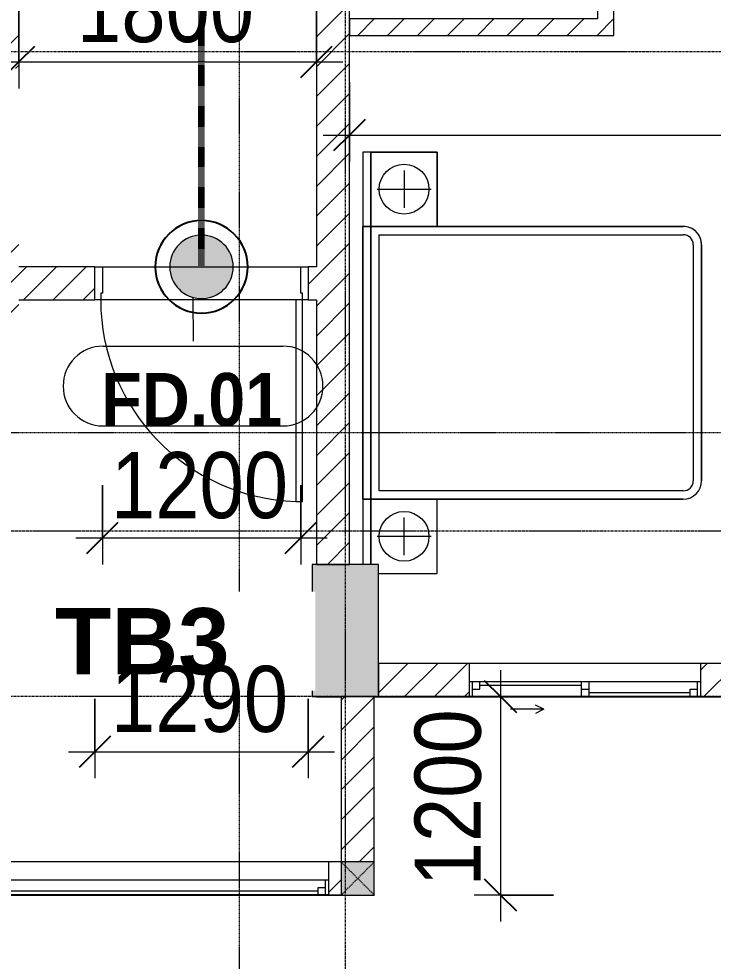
# Model space of a CAD drawing. Header units: millimetres. Extents: x 1591 to 239055, y -15958 to 83255.
# Drawn here: x 177457 to 181657, y 22937 to 28637 of the extents above; entities that cross this region are included whole.
import ezdxf

# ---------------------------------------------------------------- set-up
doc = ezdxf.new("R2010")
doc.units = ezdxf.units.MM
for name, pattern in [('1 NÉT CALL OUT', [6, 3, -3]), ('Dash', [6, 3, -3]), ('Dash Dot 3_16_', [7.9375, 4.7625, -1.5875, 0, -1.5875]), ('Grid Line', [22.225, 12.7, -3.175, 3.175, -3.175])]:
    doc.linetypes.add(name, pattern=pattern)
for name, color, linetype, lineweight in [('0-1', 250, 'Continuous', 5), ('A-ANNO-DIMS', 211, 'Continuous', 9), ('A-ANNO-DIMS-160', 211, 'Continuous', 9), ('A-ANNO-NOTE', 131, 'Continuous', 9), ('A-ANNO-NOTE-1', 131, 'Continuous', 25), ('A-DETL-3', 90, '1 NÉT CALL OUT', 100), ('A-DETL-GENF-2', 1, 'Continuous', 9), ('A-DOOR-3', 1, 'Continuous', 9), ('A-DOOR-FRAM-1', 1, 'Continuous', 9), ('A-DOOR-IDEN', 31, 'Continuous', 9), ('A-FLOR-1', 7, 'Continuous', 9), ('A-GLAZ', 151, 'Continuous', 9), ('A-WALL', 113, 'Continuous', 9), ('A-WALL-1', 253, 'Continuous', 18), ('A-WALL-3', 113, 'Continuous', 18), ('A-WALL-PATT-1', 10, 'Continuous', 9), ('A-WALL-PATT-2', 111, 'Continuous', 9), ('G-ANNO-SYMB-1', 111, 'Dash Dot 3_16_', 18), ('G-ANNO-TEXT-1', 7, 'Continuous', 9), ('I-FURN-1', 254, 'Continuous', 9), ('S-COLS', 52, 'Continuous', 9), ('S-COLS-1', 52, 'Continuous', 5), ('S-COLS-2', 250, 'Continuous', 18), ('S-COLS-5', 52, 'Continuous', 18), ('S-COLS-HDLN', 52, 'Dash', 9), ('S-GRID-1', 1, 'Grid Line', 9)]:
    doc.layers.add(name, color=color, linetype=linetype, lineweight=lineweight)
doc.styles.add('Arial_B_4', font='arialbd_0.ttf', dxfattribs={"height": 400})
doc.styles.add('Arial_B_5', font='arialbd_0.ttf', dxfattribs={"width": 0.9, "height": 320})
doc.styles.add('UTM Avo', font='UTM Avo.ttf', dxfattribs={"width": 0.9, "height": 400})
doc.dimstyles.new('1_Dim_chi_tiet_2_5', dxfattribs={"dimscale": 304.8, "dimtxt": 399.720379, "dimasz": 0.629921, "dimexe": 0.524934, "dimexo": 0.0625, "dimgap": 0.052493, "dimtad": 1, "dimdec": 0, "dimrnd": 5, "dimzin": 0, "dimdsep": 46, "dimtxsty": 'UTM Avo', "dimblk1": 'OBLIQUE', "dimblk2": 'OBLIQUE', "dimsah": 1, "dimcen": 0.09, "dimdle": 0.524934, "dimazin": 0, "dimtfac": 1, "dimtdec": 4, "dimtix": 1, "dimtmove": 0, "dimatfit": 3, "dimfxl": 1.049869, "dimfxlon": 1, "dimtvp": 1, "dimtolj": 1, "dimtzin": 0, "dimarcsym": 2})
doc.dimstyles.new('1_Dim_chi_tiet_2_5_1', dxfattribs={"dimscale": 304.8, "dimtxt": 399.720379, "dimasz": 0.629921, "dimexe": 0.524934, "dimexo": 0.0625, "dimgap": 0.052493, "dimtad": 1, "dimdec": 0, "dimrnd": 5, "dimzin": 0, "dimdsep": 46, "dimtxsty": 'UTM Avo', "dimblk1": 'OBLIQUE', "dimblk2": 'OBLIQUE', "dimsah": 1, "dimcen": 0.09, "dimdle": 0.524934, "dimazin": 0, "dimtfac": 1, "dimtdec": 4, "dimtix": 1, "dimtmove": 0, "dimatfit": 3, "dimfxl": 1.049869, "dimfxlon": 1, "dimtvp": 1, "dimtolj": 1, "dimtzin": 0, "dimarcsym": 2})
pattern_1 = [(45, (0, 0), (-90.50967, 90.50967), [])]
pattern_2 = [(45, (95879.7, 0), (-90.50967, 90.50967), [])]

# ---------------------------------------------------------------- blocks, each defined once
blk = doc.blocks.new('NCV_TKTC_KET CAU_rvt-1-TKCS_MB TẦNG 6-8')
at = {"layer": 'S-COLS-1'}
blk.add_hatch(color=256, dxfattribs=at).paths.add_polyline_path([(83752.6, 24536.9), (83752.6, 25336.9), (83352.6, 25336.9), (83352.6, 24536.9), (83518.2, 24536.9)])
at = {"layer": 'A-FLOR-1'}
for p, q in [((83377.6, 24535.2), (83527.6, 24535.2)), ((83727.2, 24535.2), (86277.6, 24535.2)), ((77102.6, 23335.3), (83727.6, 23335.3))]:
    blk.add_line(p, q, dxfattribs=at)
at = {"layer": 'S-COLS-2'}
for p, q in [((83752.6, 25336.9), (83352.6, 25336.9)), ((83352.6, 25336.9), (83352.6, 24536.9)), ((83752.6, 24536.9), (83752.6, 25336.9)), ((83352.6, 24536.9), (83752.6, 24536.9))]:
    blk.add_line(p, q, dxfattribs=at)
blk = doc.blocks.new('GIUONG NGU-2TAB-1600x2000 - GIUONG NGU-2TAB-1600x2000-V48-TKCS_MB TẦNG 6-8')
at = {"layer": 'I-FURN-1'}
for p, q in [((458.5, 0), (63.7, 0)), ((458.5, -50), (458.5, 0)), ((2108.2, 0), (458.5, 0)), ((458.5, 0), (458.5, -50)), ((458.5, 0), (2108.2, 0)), ((2108.2, -50), (2108.2, 0)), ((458.5, -50), (63.7, -50)), ((63.7, -50), (458.5, -50)), ((458.5, -50), (63.7, -50)), ((458.5, -450.3), (458.5, -50)), ((2108.2, -50), (458.5, -50)), ((458.5, -50), (458.5, -1938.9)), ((458.5, -50), (2108.2, -50)), ((458.5, -1938.9), (458.5, -50)), ((458.5, -450.3), (458.5, -50)), ((458.5, -50), (2108.2, -50)), ((2558.2, 0), (2108.2, 0)), ((2108.2, 0), (2108.2, -50)), ((2558.2, -50), (2108.2, -50)), ((2108.2, -50), (2108.2, -450.3)), ((2108.2, -1938.9), (2108.2, -50)), ((2108.2, -50), (2558.2, -50)), ((2108.2, -50), (2558.2, -50)), ((2108.2, -450.3), (2108.2, -50)), ((2108.2, -50), (2108.2, -1938.9)), ((2558.2, -50), (2558.2, 0)), ((2558.2, -450.3), (2558.2, -50)), ((2558.2, -50), (2558.2, -450.3)), ((8.5, -95), (8.5, -450.3)), ((8.5, -95), (8.5, -450.3)), ((233.5, -86.8), (233.5, -413.5)), ((508.5, -100), (2058.2, -100)), ((508.5, -1938.9), (508.5, -100)), ((2058.2, -100), (2058.2, -1938.9)), ((2333.2, -86.8), (2333.2, -413.5)), ((120.2, -250.2), (346.8, -250.2)), ((2446.5, -250.2), (2219.8, -250.2)), ((8.5, -450.3), (458.5, -450.3)), ((8.5, -450.3), (458.5, -450.3)), ((2108.2, -450.3), (2558.2, -450.3)), ((2558.2, -450.3), (2108.2, -450.3)), ((1997.1, -2000), (569.6, -2000)), ((569.6, -2050), (1997.1, -2050)), ((1997.1, -2050), (569.6, -2050))]:
    blk.add_line(p, q, dxfattribs=at)
for centre in [(233.5, -250.2), (2333.2, -250.2)]:
    blk.add_circle(centre, 150.7, dxfattribs=at)
for centre, radius, start, end in [((569.6, -1938.9), 111.1, 180, 270), ((569.6, -1938.9), 111.1, 180, 270), ((569.6, -1938.9), 61.1, 180, 270), ((1997.1, -1938.9), 111.1, 270, 360), ((1997.1, -1938.9), 61.1, 270, 0), ((1997.1, -1938.9), 111.1, 270, 0)]:
    blk.add_arc(centre, radius, start, end, dxfattribs=at)
blk = doc.blocks.new('NCV_TKTC_TANG 6 - 8_rvt-2-TKCS_MB TẦNG 6-8')
at = {"layer": 'A-WALL-PATT-1'}
h = blk.add_hatch(dxfattribs=at)
h.set_pattern_fill('FP_1', color=256, style=0, pattern_type=2)
h.set_pattern_definition(pattern_1)
h.paths.add_polyline_path([(85177.6, 28636.9), (85177.6, 28736.9), (85077.6, 28736.9), (85077.6, 28636.9), (85130.2, 28636.9)])
h.paths.add_polyline_path([(85130.2, 29536.9), (85177.6, 29536.9), (85177.6, 31036.9), (85077.6, 31036.9), (85077.6, 29536.9)])
h = blk.add_hatch(dxfattribs=at)
h.set_pattern_fill('FP_1', color=256, style=0, pattern_type=2)
h.set_pattern_definition(pattern_1)
h.paths.add_polyline_path([(83577.6, 28536.9), (85177.6, 28536.9), (85177.6, 28636.9), (83577.6, 28636.9)])
at = {"layer": 'A-WALL-1'}
for p, q in [((85077.6, 28736.9), (85077.6, 28636.9)), ((85177.6, 28636.9), (85177.6, 28736.9)), ((85077.6, 28636.9), (83577.6, 28636.9)), ((83577.6, 28636.9), (83577.6, 28536.9)), ((85177.6, 28536.9), (85177.6, 28636.9)), ((83577.6, 28536.9), (85177.6, 28536.9))]:
    blk.add_line(p, q, dxfattribs=at)
at = {"layer": 'I-FURN-1', "rotation": 90.00000000000077}
blk.add_blockref('GIUONG NGU-2TAB-1600x2000 - GIUONG NGU-2TAB-1600x2000-V48-TKCS_MB TẦNG 6-8', (83657.6, 25273.2), dxfattribs=at)
blk = doc.blocks.new('G1_SOF - BO TRU - 200x200-3056268-TKCS_MB TẦNG 6-8')
at = {"layer": 'S-COLS'}
blk.add_hatch(color=256, dxfattribs=at).paths.add_polyline_path([(100, -100), (100, 100), (-100, 100), (-100, -100)])
at = {"layer": 'S-COLS-5'}
for p, q in [((100, 100), (-100, 100)), ((-100, 100), (-100, -100)), ((100, -100), (100, 100)), ((-100, -100), (100, -100))]:
    blk.add_line(p, q, dxfattribs=at)
at = {"layer": 'S-COLS-HDLN'}
for p, q in [((100, 100), (-100, -100)), ((-100, 100), (100, -100))]:
    blk.add_line(p, q, dxfattribs=at)
blk = doc.blocks.new('1_FAMILY RVT - W01-WxH 1400x6000-587637-TKCS_MB TẦNG 6-8')
at = {"layer": 'A-GLAZ'}
for p, q in [((1398.4, 172.39), (1449.2, 197.79)), ((1398.4, 172.39), (1449.2, 146.99)), ((1398.4, 172.39), (1601.6, 172.39)), ((-3000, 96.19), (-3000, -103.81)), ((3000, 96.19), (-3000, 96.19)), ((-3000, 96.19), (-2936.5, 96.19)), ((-2980.95, 96.19), (-2980.95, 7.29)), ((-2936.5, 96.19), (-22.225, 96.19)), ((-2936.5, 96.19), (-2936.5, 51.74)), ((-2936.5, 73.965), (-22.225, 73.965)), ((-22.225, 7.29), (-22.225, 96.19)), ((-22.225, 96.19), (22.225, 96.19)), ((22.225, 96.19), (2980.95, 96.19)), ((22.225, 96.19), (22.225, 7.29)), ((2980.95, 96.19), (3000, 96.19)), ((2980.95, 96.19), (2980.95, 7.29)), ((3000, -103.81), (3000, 96.19)), ((-3000, 7.29), (-2980.95, 7.29)), ((-2936.5, 51.74), (-2980.95, 51.74)), ((-2980.95, 7.29), (-22.225, 7.29)), ((22.225, 51.74), (-22.225, 51.74)), ((-22.225, 7.29), (22.225, 7.29)), ((22.225, 29.515), (2936.5, 29.515)), ((22.225, 7.29), (2936.5, 7.29)), ((2936.5, 51.74), (2936.5, 7.29)), ((2980.95, 51.74), (2936.5, 51.74)), ((2936.5, 7.29), (3000, 7.29)), ((-3000, -103.81), (3000, -103.81))]:
    blk.add_line(p, q, dxfattribs=at)
blk = doc.blocks.new('1_FAMILY RVT - W01-WxH 1400x1400xmm-389822-TKCS_MB TẦNG 6-8')
at = {"layer": 'A-GLAZ'}
for p, q in [((248.4, 172.39), (299.2, 197.79)), ((248.4, 172.39), (299.2, 146.99)), ((248.4, 172.39), (451.6, 172.39)), ((-700, 96.19), (-700, -103.81)), ((700, 96.19), (-700, 96.19)), ((-700, 96.19), (-636.5, 96.19)), ((-680.95, 96.19), (-680.95, 7.29)), ((-636.5, 96.19), (-22.225, 96.19)), ((-636.5, 96.19), (-636.5, 51.74)), ((-636.5, 73.965), (-22.225, 73.965)), ((-22.225, 7.29), (-22.225, 96.19)), ((-22.225, 96.19), (22.225, 96.19)), ((22.225, 96.19), (680.95, 96.19)), ((22.225, 96.19), (22.225, 7.29)), ((680.95, 96.19), (700, 96.19)), ((680.95, 96.19), (680.95, 7.29)), ((700, -103.81), (700, 96.19)), ((-700, 7.29), (-680.95, 7.29)), ((-636.5, 51.74), (-680.95, 51.74)), ((-680.95, 7.29), (-22.225, 7.29)), ((22.225, 51.74), (-22.225, 51.74)), ((-22.225, 7.29), (22.225, 7.29)), ((22.225, 29.515), (636.5, 29.515)), ((22.225, 7.29), (636.5, 7.29)), ((636.5, 51.74), (636.5, 7.29)), ((680.95, 51.74), (636.5, 51.74)), ((636.5, 7.29), (700, 7.29)), ((-700, -103.81), (700, -103.81))]:
    blk.add_line(p, q, dxfattribs=at)
blk = doc.blocks.new('FD_01 - FD_01-1200x2200mm-1787918-TKCS_MB TẦNG 6-8')
at = {"layer": 'A-DETL-GENF-2'}
for p, q in [((610, -100), (570, -100)), ((570, -100), (570, -1320)), ((610, -1320), (610, -100)), ((570, -1320), (610, -1320))]:
    blk.add_line(p, q, dxfattribs=at)
blk.add_arc((610, -100), 1220, 180, 268.1211, dxfattribs=at)
at = {"layer": 'A-DOOR-FRAM-1'}
for p, q in [((-645, 100), (-600, 100)), ((-645, -100), (-645, 100)), ((-600, 100), (-600, -60)), ((600, 100), (645, 100)), ((600, -60), (600, 100)), ((645, 100), (645, -100)), ((-610, -100), (-645, -100)), ((-600, -60), (-610, -60)), ((-610, -60), (-610, -100)), ((610, -60), (600, -60)), ((610, -100), (610, -60)), ((645, -100), (610, -100))]:
    blk.add_line(p, q, dxfattribs=at)
blk = doc.blocks.new('HDNDCT_GHI CHÚ CỬA CHỐNG CHÁY EI60 - HDNDCT_GHI CHÚ CỬA CHỐNG CHÁY EI60-1614697-TKCS_MB TẦNG 6-8')
at = {"layer": 'A-ANNO-NOTE'}
h = blk.add_hatch(color=256, dxfattribs=at)
edge = h.paths.add_edge_path()
edge.add_arc((0, 0), 1.2, 0, 180)
edge.add_arc((0, 0), 1.2, 180, 360)
for radius, start, end in [(1.75, 360, 180), (1.2, 360, 180), (1.2, 180, 360)]:
    blk.add_arc((0, 0), radius, start, end, dxfattribs=at)
at = {"layer": 'A-ANNO-NOTE-1'}
for start, end in [(360, 180), (180, 360)]:
    blk.add_arc((0, 0), 1.75, start, end, dxfattribs=at)
blk = doc.blocks.new('DIMBLOCK67-TKCS_MB TẦNG 6-8')
at = {"layer": 'A-ANNO-DIMS-160'}
for p, q in [((177457.3, 28696.6), (177457.3, 28216.6)), ((177457.3, 28376.6), (177457.3, 28696.6)), ((179257.3, 28696.6), (179257.3, 28216.6)), ((179257.3, 28376.6), (179257.3, 28696.6)), ((177297.3, 28376.6), (179417.3, 28376.6))]:
    blk.add_line(p, q, dxfattribs=at)
at = {"layer": 'A-ANNO-DIMS-160', "lineweight": 25}
for p, q in [((177457.3, 28376.6), (177553.3, 28472.6)), ((179257.3, 28376.6), (179353.3, 28472.6)), ((177457.3, 28376.6), (177361.3, 28280.6)), ((179257.3, 28376.6), (179161.3, 28280.6))]:
    blk.add_line(p, q, dxfattribs=at)
at = {"layer": 'A-ANNO-DIMS-160', "color": 0, "insert": (177809.5, 28896.3), "char_height": 400, "width": 1314.636, "attachment_point": 1, "line_spacing_factor": 1.110334, "style": 'UTM Avo'}
blk.add_mtext('1800', dxfattribs=at)
blk = doc.blocks.new('_Oblique')
at = {"color": 0, "linetype": 'ByBlock', "lineweight": -2}
blk.add_line((-0.5, -0.5), (0.5, 0.5), dxfattribs=at)
blk = doc.blocks.new('DIMBLOCK116-TKCS_MB TẦNG 6-8')
at = {"layer": 'A-ANNO-DIMS-160'}
for p, q in [((179457.3, 28254.2), (179457.3, 27774.2)), ((179457.3, 27934.2), (179457.3, 28254.2)), ((187532.3, 28254.2), (187532.3, 27774.2)), ((187532.3, 27934.2), (187532.3, 28254.2)), ((179297.3, 27934.2), (187692.3, 27934.2))]:
    blk.add_line(p, q, dxfattribs=at)
at = {"layer": 'A-ANNO-DIMS-160', "lineweight": 25}
for p, q in [((179457.3, 27934.2), (179553.3, 28030.2)), ((187532.3, 27934.2), (187628.3, 28030.2)), ((179457.3, 27934.2), (179361.3, 27838.2)), ((187532.3, 27934.2), (187436.3, 27838.2))]:
    blk.add_line(p, q, dxfattribs=at)
at = {"layer": 'A-ANNO-DIMS-160', "color": 0, "insert": (182947, 28453.9), "char_height": 400, "width": 1314.636, "attachment_point": 1, "line_spacing_factor": 1.110334, "style": 'UTM Avo'}
blk.add_mtext('8075', dxfattribs=at)
blk = doc.blocks.new('DIMBLOCK172-TKCS_MB TẦNG 6-8')
at = {"layer": 'A-ANNO-DIMS-160'}
for p, q in [((177917.3, 24523.6), (177917.3, 24043.6)), ((177917.3, 24203.6), (177917.3, 24523.6)), ((179207.3, 24523.6), (179207.3, 24043.6)), ((179207.3, 24203.6), (179207.3, 24523.6)), ((177757.3, 24203.6), (179367.3, 24203.6))]:
    blk.add_line(p, q, dxfattribs=at)
at = {"layer": 'A-ANNO-DIMS-160', "lineweight": 25}
for p, q in [((177917.3, 24203.6), (178013.3, 24299.6)), ((179207.3, 24203.6), (179303.3, 24299.6)), ((177917.3, 24203.6), (177821.3, 24107.6)), ((179207.3, 24203.6), (179111.3, 24107.6))]:
    blk.add_line(p, q, dxfattribs=at)
at = {"layer": 'A-ANNO-DIMS-160', "color": 0, "insert": (178014.5, 24723.2), "char_height": 400, "width": 1314.636, "attachment_point": 1, "line_spacing_factor": 1.110334, "style": 'UTM Avo'}
blk.add_mtext('1290', dxfattribs=at)
blk = doc.blocks.new('DIMBLOCK219-TKCS_MB TẦNG 6-8')
at = {"layer": 'A-ANNO-DIMS-160'}
for p, q in [((177962.3, 25816.9), (177962.3, 25336.9)), ((177962.3, 25496.9), (177962.3, 25816.9)), ((179162.3, 25816.9), (179162.3, 25336.9)), ((179162.3, 25496.9), (179162.3, 25816.9)), ((177802.3, 25496.9), (179322.3, 25496.9))]:
    blk.add_line(p, q, dxfattribs=at)
at = {"layer": 'A-ANNO-DIMS-160', "lineweight": 25}
for p, q in [((177962.3, 25496.9), (178058.3, 25592.9)), ((179162.3, 25496.9), (179258.3, 25592.9)), ((177962.3, 25496.9), (177866.3, 25400.9)), ((179162.3, 25496.9), (179066.3, 25400.9))]:
    blk.add_line(p, q, dxfattribs=at)
at = {"layer": 'A-ANNO-DIMS-160', "color": 0, "insert": (178014.5, 26016.5), "char_height": 400, "width": 1314.636, "attachment_point": 1, "line_spacing_factor": 1.110334, "style": 'UTM Avo'}
blk.add_mtext('1200', dxfattribs=at)
blk = doc.blocks.new('STN_Door Tag - STN_Door Tag-1788670-TKCS_MB TẦNG 6-8')
at = {"layer": 'A-DOOR-IDEN'}
for p, q in [((-3.37, 1.495), (3.431, 1.495)), ((-3.37, -1.524), (3.431, -1.524))]:
    blk.add_line(p, q, dxfattribs=at)
for centre, start, end in [((-3.37, -0.015), 90, 270), ((3.431, -0.015), 270, 90)]:
    blk.add_arc(centre, 1.509, start, end, dxfattribs=at)
blk = doc.blocks.new('DIMBLOCK311-TKCS_MB TẦNG 6-8')
at = {"layer": 'A-ANNO-DIMS-160'}
for p, q in [((180370.9, 24696.9), (180370.9, 23176.9)), ((180690.9, 24536.9), (180210.9, 24536.9)), ((180370.9, 24536.9), (180690.9, 24536.9)), ((180690.9, 23336.9), (180210.9, 23336.9)), ((180370.9, 23336.9), (180690.9, 23336.9))]:
    blk.add_line(p, q, dxfattribs=at)
at = {"layer": 'A-ANNO-DIMS-160', "lineweight": 25}
for p, q in [((180370.9, 24536.9), (180274.9, 24632.9)), ((180370.9, 24536.9), (180466.9, 24440.9)), ((180370.9, 23336.9), (180274.9, 23432.9)), ((180370.9, 23336.9), (180466.9, 23240.9))]:
    blk.add_line(p, q, dxfattribs=at)
at = {"layer": 'A-ANNO-DIMS-160', "color": 0, "insert": (179851.3, 23389.2), "char_height": 400, "width": 1314.636, "attachment_point": 1, "rotation": 90, "line_spacing_factor": 1.110334, "style": 'UTM Avo'}
blk.add_mtext('1200', dxfattribs=at)

msp = doc.modelspace()

# ---------------------------------------------------------------- hatches: boundary and pattern name
at = {"layer": 'A-WALL-PATT-2'}
h = msp.add_hatch(dxfattribs=at)
h.set_pattern_fill('FP_1', color=256, style=0, pattern_type=2)
h.set_pattern_definition(pattern_2)
h.paths.add_polyline_path([(179397.9, 25336.9), (179457.3, 25336.9), (179457.3, 28836.9), (179257.3, 28836.9), (179257.3, 25336.9)])
h.paths.add_polyline_path([(179354.7, 29036.9), (179457.3, 29036.9), (179457.3, 32536.9), (179257.3, 32536.9), (179257.3, 29036.9)])
h = msp.add_hatch(dxfattribs=at)
h.set_pattern_fill('FP_1', color=256, style=0, pattern_type=2)
h.set_pattern_definition(pattern_2)
h.paths.add_polyline_path([(177457.3, 26737.4), (177457.3, 27346.9), (177257.3, 27346.9), (177257.7, 26737.4)])
h.paths.add_polyline_path([(177457.3, 28336.9), (177457.3, 28636.9), (177257.3, 28636.9), (177257.3, 28336.9)])
h = msp.add_hatch(dxfattribs=at)
h.set_pattern_fill('FP_1', color=256, style=0, pattern_type=2)
h.set_pattern_definition(pattern_2)
h.paths.add_polyline_path([(179257.3, 26936.9), (179257.3, 27136.9), (179207.3, 27136.9), (179207.3, 26936.9)])
h.paths.add_polyline_path([(177785.9, 26936.9), (177917.3, 26936.9), (177917.3, 27136.9), (177457.3, 27136.9), (177457.3, 26936.9)])
h = msp.add_hatch(dxfattribs=at)
h.set_pattern_fill('FP_1', color=256, style=0, pattern_type=2)
h.set_pattern_definition(pattern_2)
h.paths.add_polyline_path([(182157.3, 24536.9), (182157.3, 24736.9), (181582.3, 24736.9), (181582.3, 24536.9), (181815.9, 24536.9)])
h.paths.add_polyline_path([(180182.3, 24536.9), (180182.3, 24736.9), (179632.3, 24736.9), (179632.3, 24536.9)])
h = msp.add_hatch(dxfattribs=at)
h.set_pattern_fill('FP_1', color=256, style=0, pattern_type=2)
h.set_pattern_definition(pattern_2)
h.paths.add_polyline_path([(179407.3, 23536.9), (179607.3, 23536.9), (179607.3, 24536.9), (179407.3, 24536.9), (179407.3, 23537.4)])
h = msp.add_hatch(dxfattribs=at)
h.set_pattern_fill('FP_1', color=256, style=0, pattern_type=2)
h.set_pattern_definition(pattern_2)
h.paths.add_polyline_path([(179407.3, 23337.4), (179407.3, 23537.4), (179332.3, 23537.4), (179332.3, 23337.4), (179397.9, 23337.4)])
h.paths.add_polyline_path([(173182.3, 23337.4), (173332.3, 23337.4), (173332.3, 23537.4), (173182.3, 23536.9)])

# ---------------------------------------------------------------- linework, layer by layer
at = {"layer": 'A-DETL-3'}
msp.add_line((178562.3, 27136.9), (178562.3, 34537.4), dxfattribs=at)
at = {"layer": 'A-DOOR-IDEN'}
msp.add_line((178510.6, 26949.4), (178510.9, 26687), dxfattribs=at)
at = {"layer": 'A-WALL'}
for p, q in [((177962.3, 27136.9), (179162.3, 27136.9)), ((179172.3, 26936.9), (177952.3, 26936.9))]:
    msp.add_line(p, q, dxfattribs=at)
at = {"layer": 'A-WALL-3'}
for p, q in [((179257.3, 28836.9), (179257.3, 27136.9)), ((179457.3, 25336.9), (179457.3, 28836.9)), ((177917.3, 27136.9), (177457.3, 27136.9)), ((177917.3, 26936.9), (177917.3, 27136.9)), ((179257.3, 27136.9), (179207.3, 27136.9)), ((179207.3, 27136.9), (179207.3, 26936.9)), ((177457.3, 26936.9), (177917.3, 26936.9)), ((179207.3, 26936.9), (179257.3, 26936.9)), ((179257.3, 26936.9), (179257.3, 25336.9)), ((179257.3, 25336.9), (179457.3, 25336.9)), ((180182.3, 24736.9), (179632.3, 24736.9)), ((179632.3, 24736.9), (179632.3, 24536.9)), ((182157.3, 24736.9), (181582.3, 24736.9)), ((179607.3, 24536.9), (179407.3, 24536.9)), ((179407.3, 24536.9), (179407.3, 23537.4)), ((179607.3, 23536.9), (179607.3, 24536.9)), ((179632.3, 24536.9), (180182.3, 24536.9)), ((181582.3, 24536.9), (182157.3, 24536.9)), ((179407.3, 23537.4), (179332.3, 23537.4)), ((179332.3, 23337.4), (179407.3, 23337.4))]:
    msp.add_line(p, q, dxfattribs=at)
at = {"layer": 'G-ANNO-SYMB-1'}
for p, q in [((178791, 82873.6), (178791, 13592.5)), ((124639, 26135.3), (229692.1, 26135.3))]:
    msp.add_line(p, q, dxfattribs=at)
at = {"layer": 'S-GRID-1'}
for p, q in [((179432.3, 19149.4), (179432.3, 77012.5)), ((223800.6, 28436.9), (130306.5, 28436.9)), ((221768.6, 25536.9), (132338.5, 25536.9)), ((223800.6, 24536.9), (130306.5, 24536.9))]:
    msp.add_line(p, q, dxfattribs=at)

# ---------------------------------------------------------------- block references
at = {"layer": '0-1'}
for name in ['NCV_TKTC_KET CAU_rvt-1-TKCS_MB TẦNG 6-8', 'NCV_TKTC_TANG 6 - 8_rvt-2-TKCS_MB TẦNG 6-8']:
    msp.add_blockref(name, (95879.7, 0), dxfattribs=at)
at = {"layer": 'A-ANNO-NOTE', "xscale": 160, "yscale": 160, "zscale": 160}
msp.add_blockref('HDNDCT_GHI CHÚ CỬA CHỐNG CHÁY EI60 - HDNDCT_GHI CHÚ CỬA CHỐNG CHÁY EI60-1614697-TKCS_MB TẦNG 6-8', (178562.3, 27136.9), dxfattribs=at)
at = {"layer": 'A-DOOR-3'}
msp.add_blockref('FD_01 - FD_01-1200x2200mm-1787918-TKCS_MB TẦNG 6-8', (178562.3, 27036.9), dxfattribs=at)
at = {"layer": 'A-DOOR-IDEN', "xscale": 159.9999999999999, "yscale": 159.9999999999999, "zscale": 159.9999999999999}
msp.add_blockref('STN_Door Tag - STN_Door Tag-1788670-TKCS_MB TẦNG 6-8', (178506, 26418.1), dxfattribs=at)
at = {"layer": 'A-GLAZ', "rotation": 180}
for name, p in [('1_FAMILY RVT - W01-WxH 1400x1400xmm-389822-TKCS_MB TẦNG 6-8', (180882.3, 24633.1)), ('1_FAMILY RVT - W01-WxH 1400x6000-587637-TKCS_MB TẦNG 6-8', (176332.3, 23433.6))]:
    msp.add_blockref(name, p, dxfattribs=at)
at = {"layer": 'S-COLS'}
msp.add_blockref('G1_SOF - BO TRU - 200x200-3056268-TKCS_MB TẦNG 6-8', (179507.3, 23436.9), dxfattribs=at)

# ---------------------------------------------------------------- texts
at = {"layer": 'A-DOOR-IDEN', "insert": (178502.8, 26332.7), "char_height": 320, "width": 1124.64, "attachment_point": 5, "line_spacing_factor": 0.936439, "style": 'Arial_B_5'}
msp.add_mtext('\\pt7.2,14.4,21.6,28.8,36,43.2,50.4,57.6,64.8,72,79.2,86.4,93.6,100.8,108,115.2,122.4,129.6,136.8,144,151.2,158.4,165.6,172.8,180,187.2,194.4,201.6,208.8,216,223.2,230.4;FD.01', dxfattribs=at)

# ---------------------------------------------------------------- dimensions: what is measured, and where the dimension line sits
at = {"layer": 'A-ANNO-DIMS'}
for base, p1, p2, override, picture, middle in [((179257.3, 28376.6), (177457.3, 28696.6), (179257.3, 28696.6), {"dimpost": '<>', "dimfxl": 1800}, 'DIMBLOCK67-TKCS_MB TẦNG 6-8', (178357.3, 28599.6)), ((187532.3, 27934.2), (179457.3, 28254.2), (187532.3, 28254.2), {"dimpost": '<>', "dimfxl": 8075}, 'DIMBLOCK116-TKCS_MB TẦNG 6-8', (183494.8, 28157.2)), ((179162.3, 25496.9), (177962.3, 25816.9), (179162.3, 25816.9), {"dimpost": '<>', "dimfxl": 1200}, 'DIMBLOCK219-TKCS_MB TẦNG 6-8', (178562.3, 25719.9))]:
    dim = msp.add_linear_dim(base=base, p1=p1, p2=p2, dimstyle='1_Dim_chi_tiet_2_5', override=override, dxfattribs=at)
    dim.commit()
    dim.dimension.update_dxf_attribs({"geometry": picture, "text_midpoint": middle})
dim = msp.add_linear_dim(base=(180370.9, 23336.9), p1=(180690.9, 24536.9), p2=(180690.9, 23336.9), angle=90, dimstyle='1_Dim_chi_tiet_2_5_1', override={"dimpost": '<>', "dimfxl": 1200}, dxfattribs=at)
dim.commit()
dim.dimension.update_dxf_attribs({"geometry": 'DIMBLOCK311-TKCS_MB TẦNG 6-8', "text_midpoint": (180148, 23936.9)})

# ---------------------------------------------------------------- next in the draw order: texts
at = {"layer": 'G-ANNO-TEXT-1', "insert": (178203.9, 24869.3), "char_height": 400, "width": 1894.4, "attachment_point": 5, "line_spacing_factor": 0.936439, "style": 'Arial_B_4', "bg_fill": 3, "box_fill_scale": 1.25, "bg_fill_color": 256, "bg_fill_true_color": 13158600, "bg_fill_transparency": 0}
msp.add_mtext('\\pt8,16,24,32,40,48,56,64,72,80,88,96,104,112,120,128,136,144,152,160,168,176,184,192,200,208,216,224,232,240,248,256;TB3', dxfattribs=at)

# ---------------------------------------------------------------- next in the draw order: texts
msp.add_mtext('\\pt8,16,24,32,40,48,56,64,72,80,88,96,104,112,120,128,136,144,152,160,168,176,184,192,200,208,216,224,232,240,248,256;TB3', dxfattribs=at)

# ---------------------------------------------------------------- next in the draw order: dimensions: what is measured, and where the dimension line sits
at = {"layer": 'A-ANNO-DIMS'}
dim = msp.add_linear_dim(base=(179207.3, 24203.6), p1=(177917.3, 24523.6), p2=(179207.3, 24523.6), dimstyle='1_Dim_chi_tiet_2_5', override={"dimpost": '<>', "dimfxl": 1290}, dxfattribs=at)
dim.commit()
dim.dimension.update_dxf_attribs({"geometry": 'DIMBLOCK172-TKCS_MB TẦNG 6-8', "text_midpoint": (178562.3, 24426.6)})

doc.saveas('drawing.dxf')
